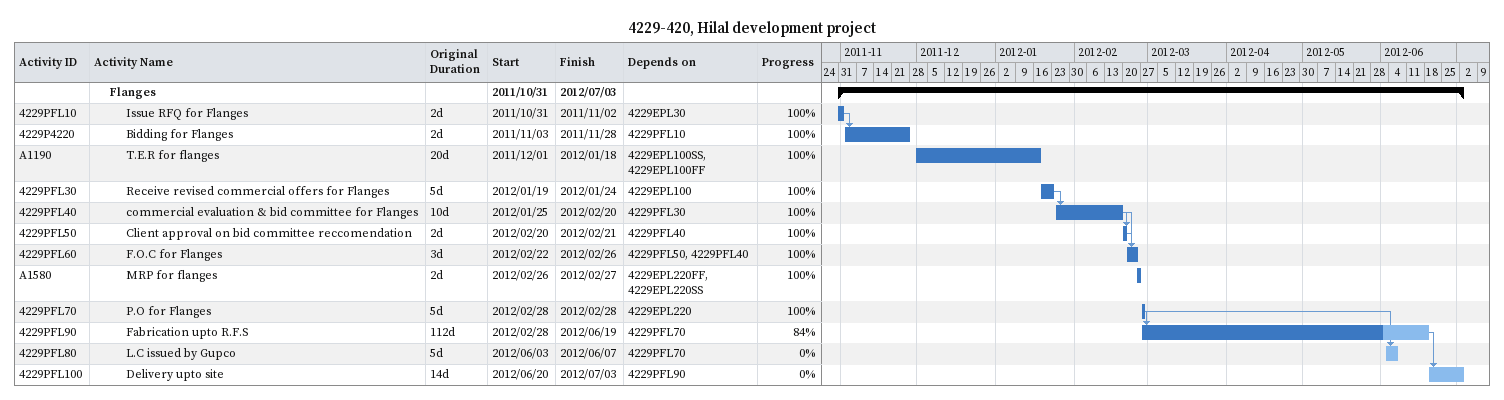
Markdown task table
4229-420, Hilal development project

| ID | Level | Task | Original duration | Start | Finish | Predecessors | % complete |
|---|---|---|---|---|---|---|---|
|  | 2 | **Flanges** |  | 2011-10-31 | 2012-07-03 |  |  |
| 4229PFL10 | 3 | Issue RFQ for Flanges | 2d | 2011-10-31 | 2011-11-02 | 4229EPL30 | 100 |
| 4229P4220 | 3 | Bidding for Flanges | 2d | 2011-11-03 | 2011-11-28 | 4229PFL10 | 100 |
| A1190 | 3 | T.E.R for flanges | 20d | 2011-12-01 | 2012-01-18 | 4229EPL100SS, 4229EPL100FF | 100 |
| 4229PFL30 | 3 | Receive revised commercial offers for Flanges | 5d | 2012-01-19 | 2012-01-24 | 4229EPL100 | 100 |
| 4229PFL40 | 3 | commercial evaluation & bid committee for Flanges | 10d | 2012-01-25 | 2012-02-20 | 4229PFL30 | 100 |
| 4229PFL50 | 3 | Client approval on bid committee reccomendation | 2d | 2012-02-20 | 2012-02-21 | 4229PFL40 | 100 |
| 4229PFL60 | 3 | F.O.C for Flanges | 3d | 2012-02-22 | 2012-02-26 | 4229PFL50, 4229PFL40 | 100 |
| A1580 | 3 | MRP for flanges | 2d | 2012-02-26 | 2012-02-27 | 4229EPL220FF, 4229EPL220SS | 100 |
| 4229PFL70 | 3 | P.O for Flanges | 5d | 2012-02-28 | 2012-02-28 | 4229EPL220 | 100 |
| 4229PFL90 | 3 | Fabrication upto R.F.S | 112d | 2012-02-28 | 2012-06-19 | 4229PFL70 | 84 |
| 4229PFL80 | 3 | L.C issued by Gupco | 5d | 2012-06-03 | 2012-06-07 | 4229PFL70 | 0 |
| 4229PFL100 | 3 | Delivery upto site | 14d | 2012-06-20 | 2012-07-03 | 4229PFL90 | 0 |
